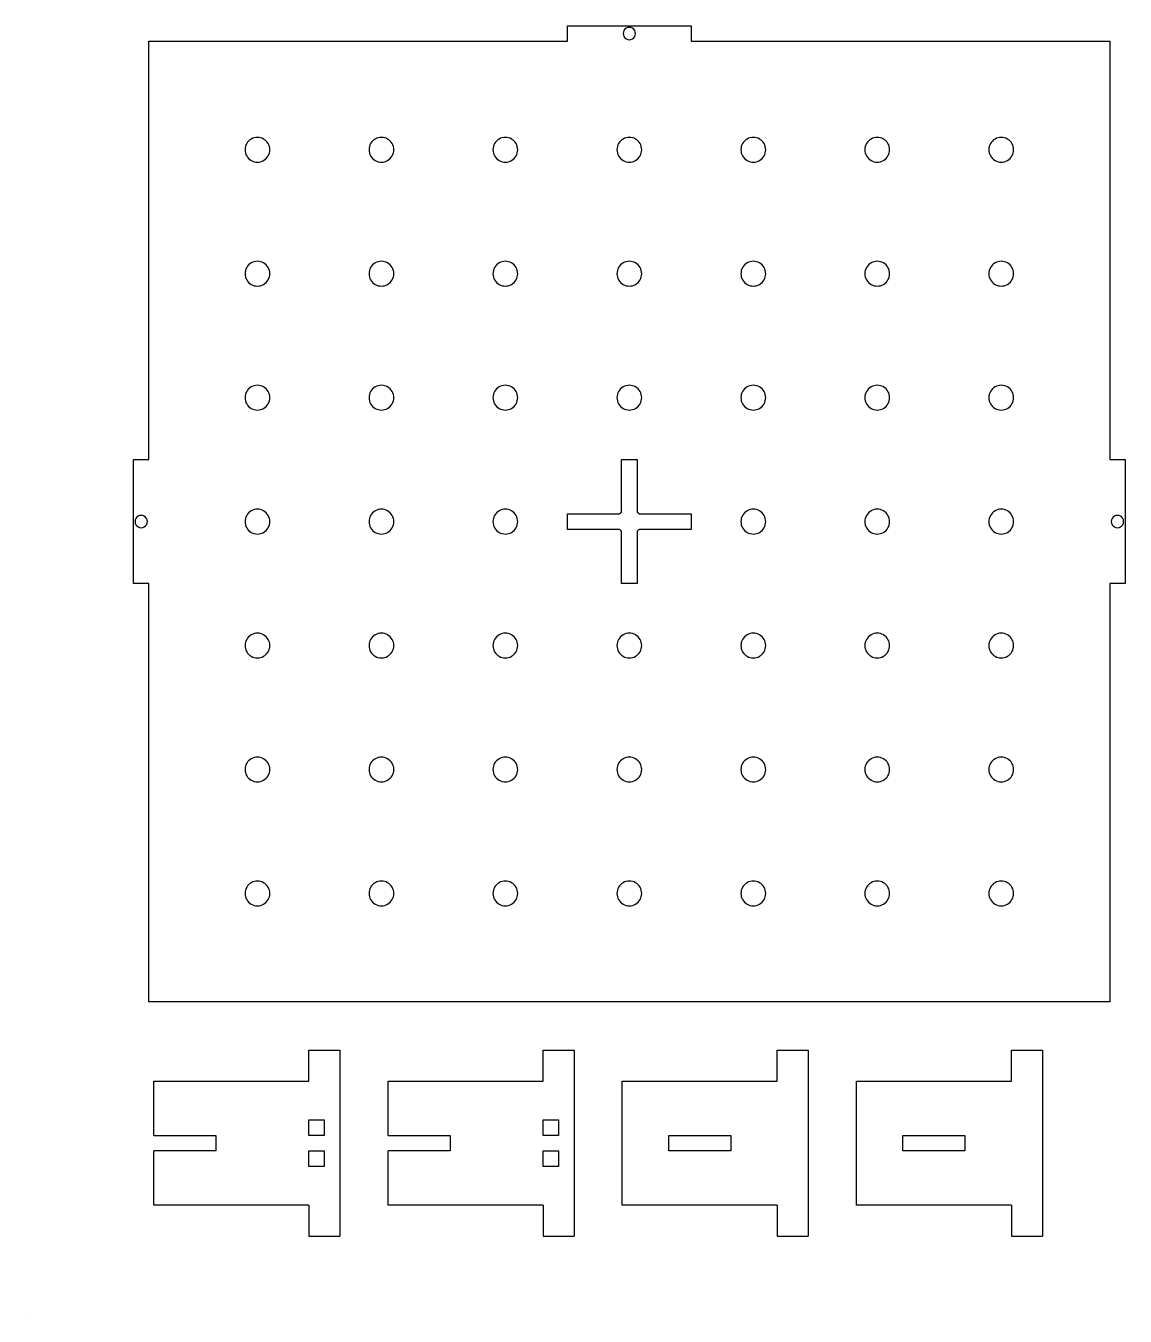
# Model space of a CAD drawing. Extents: x 0 to 168, y 0 to 125.
# Drawn here: x 0 to 59.1, y 0 to 69.4 of the extents above; entities that cross this region are included whole.
import ezdxf

# ---------------------------------------------------------------- set-up
doc = ezdxf.new("R2010")
doc.units = 0
doc.layers.add('Calque_1', color=7, linetype='CONTINUOUS')

msp = doc.modelspace()

# ---------------------------------------------------------------- linework, layer by layer
at = {"layer": 'Calque_1', "color": 7}
for p, q in [((29.123024, 69.403288), (35.789689, 69.403288)), ((29.123024, 68.569957), (29.123024, 69.403288)), ((35.789689, 69.403288), (35.789689, 68.569957)), ((32.789689, 68.986624), (32.789689, 68.986624)), ((6.623024, 68.569957), (29.123024, 68.569957)), ((6.623024, 46.069957), (6.623024, 68.569957)), ((35.789689, 68.569957), (58.289689, 68.569957)), ((58.289689, 68.569957), (58.289689, 46.069957)), ((13.123022, 62.736624), (13.123022, 62.736624)), ((19.789689, 62.736624), (19.789689, 62.736624)), ((26.456357, 62.736624), (26.456357, 62.736624)), ((33.123022, 62.736624), (33.123022, 62.736624)), ((39.789689, 62.736624), (39.789689, 62.736624)), ((46.456356, 62.736624), (46.456356, 62.736624)), ((53.123024, 62.736624), (53.123024, 62.736624)), ((13.123022, 56.069956), (13.123022, 56.069956)), ((19.789689, 56.069956), (19.789689, 56.069956)), ((26.456357, 56.069956), (26.456357, 56.069956)), ((33.123022, 56.069956), (33.123022, 56.069956)), ((39.789689, 56.069956), (39.789689, 56.069956)), ((46.456356, 56.069956), (46.456356, 56.069956)), ((53.123024, 56.069956), (53.123024, 56.069956)), ((13.123022, 49.403289), (13.123022, 49.403289)), ((19.789689, 49.403289), (19.789689, 49.403289)), ((26.456357, 49.403289), (26.456357, 49.403289)), ((33.123022, 49.403289), (33.123022, 49.403289)), ((39.789689, 49.403289), (39.789689, 49.403289)), ((46.456356, 49.403289), (46.456356, 49.403289)), ((53.123024, 49.403289), (53.123024, 49.403289)), ((5.789689, 39.403289), (5.789689, 46.069957)), ((5.789689, 46.069957), (6.623024, 46.069957)), ((32.039689, 43.257039), (32.039689, 46.069957)), ((32.039689, 46.069957), (32.873023, 46.069957)), ((32.873023, 46.069957), (32.873023, 43.257039)), ((58.289689, 46.069957), (59.123023, 46.069957)), ((59.123023, 46.069957), (59.123023, 39.403289)), ((29.123024, 42.319957), (29.123024, 43.153289)), ((29.123024, 43.153289), (31.935938, 43.153289)), ((32.976771, 43.153289), (35.789689, 43.153289)), ((35.789689, 43.153289), (35.789689, 42.319957)), ((6.539689, 42.736621), (6.539689, 42.736621)), ((13.123022, 42.736621), (13.123022, 42.736621)), ((19.789689, 42.736621), (19.789689, 42.736621)), ((26.456357, 42.736621), (26.456357, 42.736621)), ((39.789689, 42.736621), (39.789689, 42.736621)), ((46.456356, 42.736621), (46.456356, 42.736621)), ((53.123024, 42.736621), (53.123024, 42.736621)), ((59.039689, 42.736621), (59.039689, 42.736621)), ((31.935938, 42.319957), (29.123024, 42.319957)), ((32.039689, 39.403289), (32.039689, 42.216206)), ((32.873023, 42.216206), (32.873023, 39.403289)), ((35.789689, 42.319957), (32.976771, 42.319957)), ((6.623024, 39.403289), (5.789689, 39.403289)), ((6.623024, 16.903289), (6.623024, 39.403289)), ((32.873023, 39.403289), (32.039689, 39.403289)), ((58.289689, 39.403289), (58.289689, 16.903289)), ((59.123023, 39.403289), (58.289689, 39.403289)), ((13.123022, 36.069957), (13.123022, 36.069957)), ((19.789689, 36.069957), (19.789689, 36.069957)), ((26.456357, 36.069957), (26.456357, 36.069957)), ((33.123022, 36.069957), (33.123022, 36.069957)), ((39.789689, 36.069957), (39.789689, 36.069957)), ((46.456356, 36.069957), (46.456356, 36.069957)), ((53.123024, 36.069957), (53.123024, 36.069957)), ((13.123022, 29.403289), (13.123022, 29.403289)), ((19.789689, 29.403289), (19.789689, 29.403289)), ((26.456357, 29.403289), (26.456357, 29.403289)), ((33.123022, 29.403289), (33.123022, 29.403289)), ((39.789689, 29.403289), (39.789689, 29.403289)), ((46.456356, 29.403289), (46.456356, 29.403289)), ((53.123024, 29.403289), (53.123024, 29.403289)), ((13.123022, 22.736622), (13.123022, 22.736622)), ((19.789689, 22.736622), (19.789689, 22.736622)), ((26.456357, 22.736622), (26.456357, 22.736622)), ((33.123022, 22.736622), (33.123022, 22.736622)), ((39.789689, 22.736622), (39.789689, 22.736622)), ((46.456356, 22.736622), (46.456356, 22.736622)), ((53.123024, 22.736622), (53.123024, 22.736622)), ((58.289689, 16.903289), (6.623024, 16.903289)), ((15.219455, 12.635858), (15.219455, 14.302524)), ((15.219455, 14.302524), (16.886122, 14.302524)), ((16.886122, 14.302524), (16.886122, 4.302524)), ((27.814184, 12.635858), (27.814184, 14.302524)), ((27.814184, 14.302524), (29.480851, 14.302524)), ((29.480851, 14.302524), (29.480851, 4.302524)), ((40.408913, 12.635858), (40.408913, 14.302524)), ((40.408913, 14.302524), (42.075579, 14.302524)), ((42.075579, 14.302524), (42.075579, 4.302524)), ((53.003644, 12.635858), (53.003644, 14.302524)), ((53.003644, 14.302524), (54.67031, 14.302524)), ((54.67031, 14.302524), (54.67031, 4.302524)), ((6.886122, 12.635858), (15.219455, 12.635858)), ((6.886122, 9.719192), (6.886122, 12.635858)), ((19.480851, 12.635858), (27.814184, 12.635858)), ((19.480851, 9.719192), (19.480851, 12.635858)), ((32.075579, 5.96919), (32.075579, 12.635858)), ((32.075579, 12.635858), (40.408913, 12.635858)), ((44.67031, 5.96919), (44.67031, 12.635858)), ((44.67031, 12.635858), (53.003644, 12.635858)), ((15.219455, 10.552524), (16.052788, 10.552524)), ((15.219455, 9.719192), (15.219455, 10.552524)), ((16.052788, 10.552524), (16.052788, 9.719192)), ((27.814184, 10.552524), (28.647517, 10.552524)), ((27.814184, 9.719192), (27.814184, 10.552524)), ((28.647517, 10.552524), (28.647517, 9.719192)), ((6.886122, 9.719192), (10.219455, 9.719192)), ((10.219455, 9.719192), (10.219455, 8.885858)), ((16.052788, 9.719192), (15.219455, 9.719192)), ((19.480851, 9.719192), (22.814184, 9.719192)), ((22.814184, 9.719192), (22.814184, 8.885858)), ((28.647517, 9.719192), (27.814184, 9.719192)), ((34.57558, 8.885855), (34.57558, 9.71919)), ((34.57558, 9.71919), (37.908915, 9.71919)), ((37.908915, 9.71919), (37.908915, 8.885855)), ((47.170311, 8.885855), (47.170311, 9.71919)), ((47.170311, 9.71919), (50.503646, 9.71919)), ((50.503646, 9.71919), (50.503646, 8.885855)), ((6.886122, 5.96919), (6.886122, 8.885858)), ((10.219455, 8.885858), (6.886122, 8.885858)), ((15.219455, 8.052524), (15.219455, 8.885858)), ((15.219455, 8.885858), (16.052788, 8.885858)), ((16.052788, 8.885858), (16.052788, 8.052524)), ((19.480851, 5.96919), (19.480851, 8.885858)), ((22.814184, 8.885858), (19.480851, 8.885858)), ((27.814184, 8.052524), (27.814184, 8.885858)), ((27.814184, 8.885858), (28.647517, 8.885858)), ((28.647517, 8.885858), (28.647517, 8.052524)), ((37.908915, 8.885855), (34.57558, 8.885855)), ((50.503646, 8.885855), (47.170311, 8.885855)), ((16.052788, 8.052524), (15.219455, 8.052524)), ((28.647517, 8.052524), (27.814184, 8.052524)), ((15.219455, 5.96919), (6.886122, 5.96919)), ((15.219455, 5.96919), (15.219455, 4.302524)), ((27.814184, 5.96919), (19.480851, 5.96919)), ((27.814184, 5.96919), (27.814184, 4.302524)), ((40.408913, 5.96919), (32.075579, 5.96919)), ((40.408913, 5.96919), (40.408913, 4.302524)), ((53.003644, 5.96919), (44.67031, 5.96919)), ((53.003644, 5.96919), (53.003644, 4.302524)), ((15.219455, 4.302524), (16.886122, 4.302524)), ((27.814184, 4.302524), (29.480851, 4.302524)), ((40.408913, 4.302524), (42.075579, 4.302524)), ((53.003644, 4.302524), (54.67031, 4.302524)), ((0, 0), (0, 0)), ((0, 0), (0, 0)), ((0, 0), (0, 0)), ((0, 0), (0, 0)), ((0, 0), (0, 0)), ((0, 0), (0, 0)), ((0, 0), (0, 0)), ((0, 0), (0, 0)), ((0, 0), (0, 0)), ((0, 0), (0, 0)), ((0, 0), (0, 0)), ((0, 0), (0, 0)), ((0, 0), (0, 0)), ((0, 0), (0, 0)), ((0, 0), (0, 0)), ((0, 0), (0, 0)), ((0, 0), (0, 0)), ((0, 0), (0, 0)), ((0, 0), (0, 0)), ((0, 0), (0, 0)), ((0, 0), (0, 0)), ((0, 0), (0, 0)), ((0, 0), (0, 0)), ((0, 0), (0, 0)), ((0, 0), (0, 0)), ((0, 0), (0, 0)), ((0, 0), (0, 0)), ((0, 0), (0, 0)), ((0, 0), (0, 0)), ((0, 0), (0, 0)), ((0, 0), (0, 0)), ((0, 0), (0, 0)), ((0, 0), (0, 0)), ((0, 0), (0, 0)), ((0, 0), (0, 0)), ((0, 0), (0, 0)), ((0, 0), (0, 0)), ((0, 0), (0, 0)), ((0, 0), (0, 0)), ((0, 0), (0, 0)), ((0, 0), (0, 0)), ((0, 0), (0, 0)), ((0, 0), (0, 0)), ((0, 0), (0, 0)), ((0, 0), (0, 0)), ((0, 0), (0, 0)), ((0, 0), (0, 0)), ((0, 0), (0, 0)), ((0, 0), (0, 0)), ((0, 0), (0, 0)), ((0, 0), (0, 0)), ((0, 0), (0, 0)), ((0, 0), (0, 0)), ((0, 0), (0, 0)), ((0, 0), (0, 0)), ((0, 0), (0, 0)), ((0, 0), (0, 0)), ((0, 0), (0, 0)), ((0, 0), (0, 0)), ((0, 0), (0, 0)), ((0, 0), (0, 0)), ((0, 0), (0, 0)), ((0, 0), (0, 0)), ((0, 0), (0, 0)), ((0, 0), (0, 0)), ((0, 0), (0, 0)), ((0, 0), (0, 0)), ((0, 0), (0, 0)), ((0, 0), (0, 0)), ((0, 0), (0, 0)), ((0, 0), (0, 0)), ((0, 0), (0, 0)), ((0, 0), (0, 0)), ((0, 0), (0, 0)), ((0, 0), (0, 0)), ((0, 0), (0, 0)), ((0, 0), (0, 0)), ((0, 0), (0, 0)), ((0, 0), (0, 0)), ((0, 0), (0, 0)), ((0, 0), (0, 0)), ((0, 0), (0, 0)), ((0, 0), (0, 0)), ((0, 0), (0, 0)), ((0, 0), (0, 0)), ((0, 0), (0, 0)), ((0, 0), (0, 0)), ((0, 0), (0, 0)), ((0, 0), (0, 0)), ((0, 0), (0, 0)), ((0, 0), (0, 0)), ((0, 0), (0, 0)), ((0, 0), (0, 0)), ((0, 0), (0, 0)), ((0, 0), (0, 0)), ((0, 0), (0, 0)), ((0, 0), (0, 0)), ((0, 0), (0, 0)), ((0, 0), (0, 0)), ((0, 0), (0, 0)), ((0, 0), (0, 0)), ((0, 0), (0, 0)), ((0, 0), (0, 0)), ((0, 0), (0, 0)), ((0, 0), (0, 0)), ((0, 0), (0, 0)), ((0, 0), (0, 0)), ((0, 0), (0, 0)), ((0, 0), (0, 0)), ((0, 0), (0, 0)), ((0, 0), (0, 0)), ((0, 0), (0, 0)), ((0, 0), (0, 0)), ((0, 0), (0, 0)), ((0, 0), (0, 0)), ((0, 0), (0, 0)), ((0, 0), (0, 0)), ((0, 0), (0, 0)), ((0, 0), (0, 0)), ((0, 0), (0, 0)), ((0, 0), (0, 0)), ((0, 0), (0, 0)), ((0, 0), (0, 0)), ((0, 0), (0, 0)), ((0, 0), (0, 0)), ((0, 0), (0, 0)), ((0, 0), (0, 0)), ((0, 0), (0, 0)), ((0, 0), (0, 0)), ((0, 0), (0, 0)), ((0, 0), (0, 0)), ((0, 0), (0, 0)), ((0, 0), (0, 0)), ((0, 0), (0, 0)), ((0, 0), (0, 0)), ((0, 0), (0, 0)), ((0, 0), (0, 0)), ((0, 0), (0, 0)), ((0, 0), (0, 0)), ((0, 0), (0, 0)), ((0, 0), (0, 0)), ((0, 0), (0, 0)), ((0, 0), (0, 0)), ((0, 0), (0, 0)), ((0, 0), (0, 0)), ((0, 0), (0, 0)), ((0, 0), (0, 0)), ((0, 0), (0, 0)), ((0, 0), (0, 0)), ((0, 0), (0, 0)), ((0, 0), (0, 0)), ((0, 0), (0, 0)), ((0, 0), (0, 0)), ((0, 0), (0, 0)), ((0, 0), (0, 0)), ((0, 0), (0, 0)), ((0, 0), (0, 0)), ((0, 0), (0, 0)), ((0, 0), (0, 0)), ((0, 0), (0, 0)), ((0, 0), (0, 0)), ((0, 0), (0, 0)), ((0, 0), (0, 0)), ((0, 0), (0, 0)), ((0, 0), (0, 0)), ((0, 0), (0, 0)), ((0, 0), (0, 0)), ((0, 0), (0, 0)), ((0, 0), (0, 0)), ((0, 0), (0, 0)), ((0, 0), (0, 0)), ((0, 0), (0, 0)), ((0, 0), (0, 0)), ((0, 0), (0, 0)), ((0, 0), (0, 0)), ((0, 0), (0, 0)), ((0, 0), (0, 0)), ((0, 0), (0, 0)), ((0, 0), (0, 0)), ((0, 0), (0, 0)), ((0, 0), (0, 0)), ((0, 0), (0, 0)), ((0, 0), (0, 0)), ((0, 0), (0, 0)), ((0, 0), (0, 0)), ((0, 0), (0, 0)), ((0, 0), (0, 0)), ((0, 0), (0, 0)), ((0, 0), (0, 0)), ((0, 0), (0, 0)), ((0, 0), (0, 0)), ((0, 0), (0, 0)), ((0, 0), (0, 0)), ((0, 0), (0, 0)), ((0, 0), (0, 0)), ((0, 0), (0, 0)), ((0, 0), (0, 0)), ((0, 0), (0, 0)), ((0, 0), (0, 0)), ((0, 0), (0, 0)), ((0, 0), (0, 0)), ((0, 0), (0, 0)), ((0, 0), (0, 0)), ((0, 0), (0, 0)), ((0, 0), (0, 0)), ((0, 0), (0, 0)), ((0, 0), (0, 0)), ((0, 0), (0, 0)), ((0, 0), (0, 0)), ((0, 0), (0, 0)), ((0, 0), (0, 0)), ((0, 0), (0, 0)), ((0, 0), (0, 0)), ((0, 0), (0, 0)), ((0, 0), (0, 0)), ((0, 0), (0, 0)), ((0, 0), (0, 0)), ((0, 0), (0, 0)), ((0, 0), (0, 0)), ((0, 0), (0, 0)), ((0, 0), (0, 0)), ((0, 0), (0, 0)), ((0, 0), (0, 0)), ((0, 0), (0, 0)), ((0, 0), (0, 0)), ((0, 0), (0, 0)), ((0, 0), (0, 0)), ((0, 0), (0, 0)), ((0, 0), (0, 0)), ((0, 0), (0, 0)), ((0, 0), (0, 0)), ((0, 0), (0, 0)), ((0, 0), (0, 0)), ((0, 0), (0, 0)), ((0, 0), (0, 0)), ((0, 0), (0, 0)), ((0, 0), (0, 0)), ((0, 0), (0, 0)), ((0, 0), (0, 0)), ((0, 0), (0, 0)), ((0, 0), (0, 0)), ((0, 0), (0, 0)), ((0, 0), (0, 0)), ((0, 0), (0, 0)), ((0, 0), (0, 0)), ((0, 0), (0, 0)), ((0, 0), (0, 0)), ((0, 0), (0, 0)), ((0, 0), (0, 0)), ((0, 0), (0, 0)), ((0, 0), (0, 0)), ((0, 0), (0, 0)), ((0, 0), (0, 0)), ((0, 0), (0, 0)), ((0, 0), (0, 0)), ((0, 0), (0, 0)), ((0, 0), (0, 0)), ((0, 0), (0, 0)), ((0, 0), (0, 0)), ((0, 0), (0, 0)), ((0, 0), (0, 0)), ((0, 0), (0, 0)), ((0, 0), (0, 0)), ((0, 0), (0, 0)), ((0, 0), (0, 0)), ((0, 0), (0, 0)), ((0, 0), (0, 0)), ((0, 0), (0, 0)), ((0, 0), (0, 0)), ((0, 0), (0, 0)), ((0, 0), (0, 0)), ((0, 0), (0, 0)), ((0, 0), (0, 0)), ((0, 0), (0, 0)), ((0, 0), (0, 0)), ((0, 0), (0, 0)), ((0, 0), (0, 0)), ((0, 0), (0, 0)), ((0, 0), (0, 0)), ((0, 0), (0, 0)), ((0, 0), (0, 0)), ((0, 0), (0, 0)), ((0, 0), (0, 0)), ((0, 0), (0, 0)), ((0, 0), (0, 0)), ((0, 0), (0, 0)), ((0, 0), (0, 0)), ((0, 0), (0, 0)), ((0, 0), (0, 0)), ((0, 0), (0, 0)), ((0, 0), (0, 0)), ((0, 0), (0, 0)), ((0, 0), (0, 0)), ((0, 0), (0, 0)), ((0, 0), (0, 0)), ((0, 0), (0, 0)), ((0, 0), (0, 0)), ((0, 0), (0, 0)), ((0, 0), (0, 0)), ((0, 0), (0, 0)), ((0, 0), (0, 0)), ((0, 0), (0, 0)), ((0, 0), (0, 0)), ((0, 0), (0, 0)), ((0, 0), (0, 0)), ((0, 0), (0, 0)), ((0, 0), (0, 0)), ((0, 0), (0, 0)), ((0, 0), (0, 0)), ((0, 0), (0, 0)), ((0, 0), (0, 0)), ((0, 0), (0, 0)), ((0, 0), (0, 0)), ((0, 0), (0, 0)), ((0, 0), (0, 0)), ((0, 0), (0, 0)), ((0, 0), (0, 0)), ((0, 0), (0, 0)), ((0, 0), (0, 0)), ((0, 0), (0, 0)), ((0, 0), (0, 0))]:
    msp.add_line(p, q, dxfattribs=at)
for points in [[(32.289492, 69.275871), (32.186257, 69.216174), (32.122778, 69.105876), (32.123024, 68.986624)], [(32.123024, 68.986624), (32.122778, 68.867372), (32.186257, 68.757074), (32.289492, 68.697377)], [(32.623221, 69.275871), (32.519987, 69.335567), (32.392726, 69.335567), (32.289492, 69.275871)], [(32.789689, 68.986624), (32.789934, 69.105876), (32.726455, 69.216174), (32.623221, 69.275871)], [(32.623221, 68.697377), (32.726455, 68.757074), (32.789934, 68.867372), (32.789689, 68.986624)], [(32.289492, 68.697377), (32.392726, 68.637681), (32.519987, 68.637681), (32.623221, 68.697377)], [(12.123022, 63.313974), (11.916754, 63.194886), (11.789689, 62.974801), (11.789689, 62.736624)], [(12.789689, 63.313974), (12.583421, 63.433063), (12.329289, 63.433063), (12.123022, 63.313974)], [(13.123022, 62.736624), (13.123022, 62.974801), (12.995956, 63.194886), (12.789689, 63.313974)], [(18.789689, 63.313974), (18.583422, 63.194886), (18.456356, 62.974801), (18.456356, 62.736624)], [(19.456356, 63.313974), (19.250089, 63.433063), (18.995957, 63.433063), (18.789689, 63.313974)], [(19.789689, 62.736624), (19.78969, 62.974801), (19.662624, 63.194886), (19.456356, 63.313974)], [(25.456357, 63.313974), (25.250089, 63.194886), (25.123023, 62.974801), (25.123023, 62.736624)], [(26.123024, 63.313974), (25.916756, 63.433063), (25.662624, 63.433063), (25.456357, 63.313974)], [(26.456357, 62.736624), (26.456357, 62.974801), (26.329291, 63.194886), (26.123024, 63.313974)], [(32.123021, 63.313974), (31.916754, 63.194886), (31.789688, 62.974801), (31.789688, 62.736624)], [(32.789688, 63.313974), (32.583421, 63.433063), (32.329289, 63.433063), (32.123021, 63.313974)], [(33.123022, 62.736624), (33.123022, 62.974801), (32.995956, 63.194886), (32.789688, 63.313974)], [(38.789689, 63.313974), (38.583421, 63.194886), (38.456356, 62.974801), (38.456356, 62.736624)], [(39.456356, 63.313974), (39.250088, 63.433063), (38.995956, 63.433063), (38.789689, 63.313974)], [(39.789689, 62.736624), (39.789689, 62.974801), (39.662623, 63.194886), (39.456356, 63.313974)], [(45.456356, 63.313974), (45.250089, 63.194886), (45.123023, 62.974801), (45.123023, 62.736624)], [(46.123023, 63.313974), (45.916756, 63.433063), (45.662624, 63.433063), (45.456356, 63.313974)], [(46.456356, 62.736624), (46.456356, 62.974801), (46.329291, 63.194886), (46.123023, 63.313974)], [(52.123024, 63.313974), (51.916756, 63.194886), (51.78969, 62.974801), (51.78969, 62.736624)], [(52.789691, 63.313974), (52.583423, 63.433063), (52.329291, 63.433063), (52.123024, 63.313974)], [(53.123024, 62.736624), (53.123024, 62.974801), (52.995958, 63.194886), (52.789691, 63.313974)], [(11.789689, 62.736624), (11.789689, 62.498447), (11.916754, 62.278362), (12.123022, 62.159273)], [(12.789689, 62.159273), (12.995956, 62.278362), (13.123022, 62.498447), (13.123022, 62.736624)], [(18.456356, 62.736624), (18.456356, 62.498447), (18.583422, 62.278362), (18.789689, 62.159273)], [(19.456356, 62.159273), (19.662624, 62.278362), (19.78969, 62.498447), (19.789689, 62.736624)], [(25.123023, 62.736624), (25.123023, 62.498447), (25.250089, 62.278362), (25.456357, 62.159273)], [(26.123024, 62.159273), (26.329291, 62.278362), (26.456357, 62.498447), (26.456357, 62.736624)], [(31.789688, 62.736624), (31.789688, 62.498447), (31.916754, 62.278362), (32.123021, 62.159273)], [(32.789688, 62.159273), (32.995956, 62.278362), (33.123022, 62.498447), (33.123022, 62.736624)], [(38.456356, 62.736624), (38.456356, 62.498447), (38.583421, 62.278362), (38.789689, 62.159273)], [(39.456356, 62.159273), (39.662623, 62.278362), (39.789689, 62.498447), (39.789689, 62.736624)], [(45.123023, 62.736624), (45.123023, 62.498447), (45.250089, 62.278362), (45.456356, 62.159273)], [(46.123023, 62.159273), (46.329291, 62.278362), (46.456356, 62.498447), (46.456356, 62.736624)], [(51.78969, 62.736624), (51.78969, 62.498447), (51.916756, 62.278362), (52.123024, 62.159273)], [(52.789691, 62.159273), (52.995958, 62.278362), (53.123024, 62.498447), (53.123024, 62.736624)], [(12.123022, 62.159273), (12.329289, 62.040185), (12.583421, 62.040185), (12.789689, 62.159273)], [(18.789689, 62.159273), (18.995957, 62.040185), (19.250089, 62.040185), (19.456356, 62.159273)], [(25.456357, 62.159273), (25.662624, 62.040185), (25.916756, 62.040185), (26.123024, 62.159273)], [(32.123021, 62.159273), (32.329289, 62.040185), (32.583421, 62.040185), (32.789688, 62.159273)], [(38.789689, 62.159273), (38.995956, 62.040185), (39.250088, 62.040185), (39.456356, 62.159273)], [(45.456356, 62.159273), (45.662624, 62.040185), (45.916756, 62.040185), (46.123023, 62.159273)], [(52.123024, 62.159273), (52.329291, 62.040185), (52.583423, 62.040185), (52.789691, 62.159273)], [(12.123022, 56.647307), (11.916754, 56.528218), (11.789689, 56.308133), (11.789689, 56.069956)], [(12.789689, 56.647307), (12.583421, 56.766395), (12.329289, 56.766395), (12.123022, 56.647307)], [(13.123022, 56.069956), (13.123022, 56.308133), (12.995956, 56.528218), (12.789689, 56.647307)], [(18.789689, 56.647307), (18.583422, 56.528218), (18.456356, 56.308133), (18.456356, 56.069956)], [(19.456356, 56.647307), (19.250089, 56.766395), (18.995957, 56.766395), (18.789689, 56.647307)], [(19.789689, 56.069956), (19.78969, 56.308133), (19.662624, 56.528218), (19.456356, 56.647307)], [(25.456357, 56.647307), (25.250089, 56.528218), (25.123023, 56.308133), (25.123023, 56.069956)], [(26.123024, 56.647307), (25.916756, 56.766395), (25.662624, 56.766395), (25.456357, 56.647307)], [(26.456357, 56.069956), (26.456357, 56.308133), (26.329291, 56.528218), (26.123024, 56.647307)], [(32.123021, 56.647307), (31.916754, 56.528218), (31.789688, 56.308133), (31.789688, 56.069956)], [(32.789688, 56.647307), (32.583421, 56.766395), (32.329289, 56.766395), (32.123021, 56.647307)], [(33.123022, 56.069956), (33.123022, 56.308133), (32.995956, 56.528218), (32.789688, 56.647307)], [(38.789689, 56.647307), (38.583421, 56.528218), (38.456356, 56.308133), (38.456356, 56.069956)], [(39.456356, 56.647307), (39.250088, 56.766395), (38.995956, 56.766395), (38.789689, 56.647307)], [(39.789689, 56.069956), (39.789689, 56.308133), (39.662623, 56.528218), (39.456356, 56.647307)], [(45.456356, 56.647307), (45.250089, 56.528218), (45.123023, 56.308133), (45.123023, 56.069956)], [(46.123023, 56.647307), (45.916756, 56.766395), (45.662624, 56.766395), (45.456356, 56.647307)], [(46.456356, 56.069956), (46.456356, 56.308133), (46.329291, 56.528218), (46.123023, 56.647307)], [(52.123024, 56.647307), (51.916756, 56.528218), (51.78969, 56.308133), (51.78969, 56.069956)], [(52.789691, 56.647307), (52.583423, 56.766395), (52.329291, 56.766395), (52.123024, 56.647307)], [(53.123024, 56.069956), (53.123024, 56.308133), (52.995958, 56.528218), (52.789691, 56.647307)], [(11.789689, 56.069956), (11.789689, 55.831779), (11.916754, 55.611694), (12.123022, 55.492606)], [(12.789689, 55.492606), (12.995956, 55.611694), (13.123022, 55.831779), (13.123022, 56.069956)], [(18.456356, 56.069956), (18.456356, 55.831779), (18.583422, 55.611694), (18.789689, 55.492606)], [(19.456356, 55.492606), (19.662624, 55.611694), (19.78969, 55.831779), (19.789689, 56.069956)], [(25.123023, 56.069956), (25.123023, 55.831779), (25.250089, 55.611694), (25.456357, 55.492606)], [(26.123024, 55.492606), (26.329291, 55.611694), (26.456357, 55.831779), (26.456357, 56.069956)], [(31.789688, 56.069956), (31.789688, 55.831779), (31.916754, 55.611695), (32.123021, 55.492606)], [(32.789688, 55.492606), (32.995956, 55.611695), (33.123022, 55.831779), (33.123022, 56.069956)], [(38.456356, 56.069956), (38.456356, 55.831779), (38.583421, 55.611695), (38.789689, 55.492606)], [(39.456356, 55.492606), (39.662623, 55.611695), (39.789689, 55.831779), (39.789689, 56.069956)], [(45.123023, 56.069956), (45.123023, 55.831779), (45.250089, 55.611694), (45.456356, 55.492606)], [(46.123023, 55.492606), (46.329291, 55.611694), (46.456356, 55.831779), (46.456356, 56.069956)], [(51.78969, 56.069956), (51.78969, 55.831779), (51.916756, 55.611694), (52.123024, 55.492606)], [(52.789691, 55.492606), (52.995958, 55.611694), (53.123024, 55.831779), (53.123024, 56.069956)], [(12.123022, 55.492606), (12.329289, 55.373517), (12.583421, 55.373517), (12.789689, 55.492606)], [(18.789689, 55.492606), (18.995957, 55.373517), (19.250089, 55.373517), (19.456356, 55.492606)], [(25.456357, 55.492606), (25.662624, 55.373517), (25.916756, 55.373517), (26.123024, 55.492606)], [(32.123021, 55.492606), (32.329289, 55.373517), (32.583421, 55.373517), (32.789688, 55.492606)], [(38.789689, 55.492606), (38.995956, 55.373517), (39.250088, 55.373517), (39.456356, 55.492606)], [(45.456356, 55.492606), (45.662624, 55.373517), (45.916756, 55.373517), (46.123023, 55.492606)], [(52.123024, 55.492606), (52.329291, 55.373517), (52.583423, 55.373517), (52.789691, 55.492606)], [(12.123022, 49.980639), (11.916754, 49.861551), (11.789689, 49.641466), (11.789689, 49.403289)], [(12.789689, 49.980639), (12.583421, 50.099728), (12.329289, 50.099728), (12.123022, 49.980639)], [(13.123022, 49.403289), (13.123022, 49.641466), (12.995956, 49.861551), (12.789689, 49.980639)], [(18.789689, 49.980639), (18.583422, 49.861551), (18.456356, 49.641466), (18.456356, 49.403289)], [(19.456356, 49.980639), (19.250089, 50.099728), (18.995957, 50.099728), (18.789689, 49.980639)], [(19.789689, 49.403289), (19.78969, 49.641466), (19.662624, 49.861551), (19.456356, 49.980639)], [(25.456357, 49.980639), (25.250089, 49.861551), (25.123023, 49.641466), (25.123023, 49.403289)], [(26.123024, 49.980639), (25.916756, 50.099728), (25.662624, 50.099728), (25.456357, 49.980639)], [(26.456357, 49.403289), (26.456357, 49.641466), (26.329291, 49.861551), (26.123024, 49.980639)], [(32.123021, 49.980639), (31.916754, 49.861551), (31.789688, 49.641466), (31.789688, 49.403289)], [(32.789688, 49.980639), (32.583421, 50.099728), (32.329289, 50.099728), (32.123021, 49.980639)], [(33.123022, 49.403289), (33.123022, 49.641466), (32.995956, 49.861551), (32.789688, 49.980639)], [(38.789689, 49.980639), (38.583421, 49.861551), (38.456356, 49.641466), (38.456356, 49.403289)], [(39.456356, 49.980639), (39.250088, 50.099728), (38.995956, 50.099728), (38.789689, 49.980639)], [(39.789689, 49.403289), (39.789689, 49.641466), (39.662623, 49.861551), (39.456356, 49.980639)], [(45.456356, 49.980639), (45.250089, 49.861551), (45.123023, 49.641466), (45.123023, 49.403289)], [(46.123023, 49.980639), (45.916756, 50.099728), (45.662624, 50.099728), (45.456356, 49.980639)], [(46.456356, 49.403289), (46.456356, 49.641466), (46.329291, 49.861551), (46.123023, 49.980639)], [(52.123024, 49.980639), (51.916756, 49.861551), (51.78969, 49.641466), (51.78969, 49.403289)], [(52.789691, 49.980639), (52.583423, 50.099728), (52.329291, 50.099728), (52.123024, 49.980639)], [(53.123024, 49.403289), (53.123024, 49.641466), (52.995958, 49.861551), (52.789691, 49.980639)], [(11.789689, 49.403289), (11.789689, 49.165112), (11.916754, 48.945027), (12.123022, 48.825938)], [(12.789689, 48.825938), (12.995956, 48.945027), (13.123022, 49.165112), (13.123022, 49.403289)], [(18.456356, 49.403289), (18.456356, 49.165112), (18.583422, 48.945027), (18.789689, 48.825938)], [(19.456356, 48.825938), (19.662624, 48.945027), (19.78969, 49.165112), (19.789689, 49.403289)], [(25.123023, 49.403289), (25.123023, 49.165112), (25.250089, 48.945027), (25.456357, 48.825938)], [(26.123024, 48.825938), (26.329291, 48.945027), (26.456357, 49.165112), (26.456357, 49.403289)], [(31.789688, 49.403289), (31.789688, 49.165112), (31.916754, 48.945027), (32.123021, 48.825939)], [(32.789688, 48.825939), (32.995956, 48.945027), (33.123022, 49.165112), (33.123022, 49.403289)], [(38.456356, 49.403289), (38.456356, 49.165112), (38.583421, 48.945027), (38.789689, 48.825939)], [(39.456356, 48.825939), (39.662623, 48.945027), (39.789689, 49.165112), (39.789689, 49.403289)], [(45.123023, 49.403289), (45.123023, 49.165112), (45.250089, 48.945027), (45.456356, 48.825938)], [(46.123023, 48.825938), (46.329291, 48.945027), (46.456356, 49.165112), (46.456356, 49.403289)], [(51.78969, 49.403289), (51.78969, 49.165112), (51.916756, 48.945027), (52.123024, 48.825938)], [(52.789691, 48.825938), (52.995958, 48.945027), (53.123024, 49.165112), (53.123024, 49.403289)], [(12.123022, 48.825938), (12.329289, 48.70685), (12.583421, 48.70685), (12.789689, 48.825938)], [(18.789689, 48.825938), (18.995957, 48.70685), (19.250089, 48.70685), (19.456356, 48.825938)], [(25.456357, 48.825938), (25.662624, 48.70685), (25.916756, 48.70685), (26.123024, 48.825938)], [(32.123021, 48.825939), (32.329289, 48.70685), (32.583421, 48.70685), (32.789688, 48.825939)], [(38.789689, 48.825939), (38.995956, 48.70685), (39.250088, 48.70685), (39.456356, 48.825939)], [(45.456356, 48.825938), (45.662624, 48.70685), (45.916756, 48.70685), (46.123023, 48.825938)], [(52.123024, 48.825938), (52.329291, 48.70685), (52.583423, 48.70685), (52.789691, 48.825938)], [(6.373221, 43.025868), (6.269987, 43.085565), (6.142726, 43.085565), (6.039492, 43.025868)], [(12.123022, 43.313972), (11.916754, 43.194883), (11.789689, 42.974799), (11.789689, 42.736621)], [(12.789689, 43.313972), (12.583421, 43.43306), (12.329289, 43.43306), (12.123022, 43.313972)], [(13.123022, 42.736621), (13.123022, 42.974799), (12.995956, 43.194883), (12.789689, 43.313972)], [(18.789689, 43.313972), (18.583422, 43.194883), (18.456356, 42.974799), (18.456356, 42.736621)], [(19.456356, 43.313972), (19.250089, 43.43306), (18.995957, 43.43306), (18.789689, 43.313972)], [(19.789689, 42.736621), (19.78969, 42.974799), (19.662624, 43.194883), (19.456356, 43.313972)], [(25.456357, 43.313972), (25.250089, 43.194883), (25.123023, 42.974799), (25.123023, 42.736621)], [(26.123024, 43.313972), (25.916756, 43.43306), (25.662624, 43.43306), (25.456357, 43.313972)], [(26.456357, 42.736621), (26.456357, 42.974799), (26.329291, 43.194883), (26.123024, 43.313972)], [(32.039689, 43.257039), (32.001394, 43.226378), (31.966599, 43.191584), (31.935938, 43.153289)], [(32.976771, 43.153289), (32.946111, 43.191584), (32.911318, 43.226378), (32.873023, 43.257039)], [(38.789689, 43.313972), (38.583421, 43.194883), (38.456356, 42.974799), (38.456356, 42.736621)], [(39.456356, 43.313972), (39.250088, 43.43306), (38.995956, 43.43306), (38.789689, 43.313972)], [(39.789689, 42.736621), (39.789689, 42.974799), (39.662623, 43.194883), (39.456356, 43.313972)], [(45.456356, 43.313972), (45.250089, 43.194883), (45.123023, 42.974799), (45.123023, 42.736621)], [(46.123023, 43.313972), (45.916756, 43.43306), (45.662624, 43.43306), (45.456356, 43.313972)], [(46.456356, 42.736621), (46.456356, 42.974799), (46.329291, 43.194883), (46.123023, 43.313972)], [(52.123024, 43.313972), (51.916756, 43.194883), (51.78969, 42.974799), (51.78969, 42.736621)], [(52.789691, 43.313972), (52.583423, 43.43306), (52.329291, 43.43306), (52.123024, 43.313972)], [(53.123024, 42.736621), (53.123024, 42.974799), (52.995958, 43.194883), (52.789691, 43.313972)], [(58.873221, 43.025868), (58.769986, 43.085565), (58.642726, 43.085565), (58.539491, 43.025868)], [(6.039492, 43.025868), (5.936258, 42.966171), (5.872778, 42.855873), (5.873024, 42.736621)], [(5.873024, 42.736621), (5.872778, 42.61737), (5.936258, 42.507072), (6.039492, 42.447375)], [(6.039492, 42.447375), (6.142726, 42.387678), (6.269987, 42.387678), (6.373221, 42.447375)], [(6.539689, 42.736621), (6.539935, 42.855873), (6.476455, 42.966171), (6.373221, 43.025868)], [(6.373221, 42.447375), (6.476455, 42.507072), (6.539935, 42.61737), (6.539689, 42.736621)], [(11.789689, 42.736621), (11.789689, 42.498444), (11.916754, 42.27836), (12.123022, 42.159271)], [(12.789689, 42.159271), (12.995956, 42.27836), (13.123022, 42.498444), (13.123022, 42.736621)], [(18.456356, 42.736621), (18.456356, 42.498444), (18.583422, 42.27836), (18.789689, 42.159271)], [(19.456356, 42.159271), (19.662624, 42.27836), (19.78969, 42.498444), (19.789689, 42.736621)], [(25.123023, 42.736621), (25.123023, 42.498444), (25.250089, 42.27836), (25.456357, 42.159271)], [(26.123024, 42.159271), (26.329291, 42.27836), (26.456357, 42.498444), (26.456357, 42.736621)], [(38.456356, 42.736621), (38.456356, 42.498444), (38.583421, 42.27836), (38.789689, 42.159271)], [(39.456356, 42.159271), (39.662623, 42.27836), (39.789689, 42.498444), (39.789689, 42.736621)], [(45.123023, 42.736621), (45.123023, 42.498444), (45.250089, 42.27836), (45.456356, 42.159271)], [(46.123023, 42.159271), (46.329291, 42.27836), (46.456356, 42.498444), (46.456356, 42.736621)], [(51.78969, 42.736621), (51.78969, 42.498444), (51.916756, 42.27836), (52.123024, 42.159271)], [(52.789691, 42.159271), (52.995958, 42.27836), (53.123024, 42.498444), (53.123024, 42.736621)], [(58.539491, 43.025868), (58.436257, 42.966171), (58.372778, 42.855873), (58.373023, 42.736621)], [(58.373023, 42.736621), (58.372778, 42.61737), (58.436257, 42.507072), (58.539491, 42.447375)], [(58.539491, 42.447375), (58.642726, 42.387678), (58.769986, 42.387678), (58.873221, 42.447375)], [(59.039689, 42.736621), (59.039934, 42.855873), (58.976455, 42.966171), (58.873221, 43.025868)], [(58.873221, 42.447375), (58.976455, 42.507072), (59.039934, 42.61737), (59.039689, 42.736621)], [(12.123022, 42.159271), (12.329289, 42.040182), (12.583421, 42.040182), (12.789689, 42.159271)], [(18.789689, 42.159271), (18.995957, 42.040182), (19.250089, 42.040182), (19.456356, 42.159271)], [(25.456357, 42.159271), (25.662624, 42.040182), (25.916756, 42.040182), (26.123024, 42.159271)], [(31.935938, 42.319957), (31.966599, 42.281662), (32.001394, 42.246867), (32.039689, 42.216206)], [(32.873023, 42.216206), (32.911318, 42.246868), (32.946111, 42.281662), (32.976771, 42.319957)], [(38.789689, 42.159271), (38.995956, 42.040183), (39.250088, 42.040183), (39.456356, 42.159271)], [(45.456356, 42.159271), (45.662624, 42.040182), (45.916756, 42.040182), (46.123023, 42.159271)], [(52.123024, 42.159271), (52.329291, 42.040182), (52.583423, 42.040182), (52.789691, 42.159271)], [(12.123022, 36.647307), (11.916754, 36.528219), (11.789689, 36.308134), (11.789689, 36.069957)], [(12.789689, 36.647307), (12.583421, 36.766396), (12.329289, 36.766396), (12.123022, 36.647307)], [(13.123022, 36.069957), (13.123022, 36.308134), (12.995956, 36.528219), (12.789689, 36.647307)], [(18.789689, 36.647307), (18.583422, 36.528219), (18.456356, 36.308134), (18.456356, 36.069957)], [(19.456356, 36.647307), (19.250089, 36.766396), (18.995957, 36.766396), (18.789689, 36.647307)], [(19.789689, 36.069957), (19.78969, 36.308134), (19.662624, 36.528219), (19.456356, 36.647307)], [(25.456357, 36.647307), (25.250089, 36.528219), (25.123023, 36.308134), (25.123023, 36.069957)], [(26.123024, 36.647307), (25.916756, 36.766396), (25.662624, 36.766396), (25.456357, 36.647307)], [(26.456357, 36.069957), (26.456357, 36.308134), (26.329291, 36.528219), (26.123024, 36.647307)], [(32.123021, 36.647307), (31.916754, 36.528219), (31.789688, 36.308134), (31.789688, 36.069957)], [(32.789688, 36.647307), (32.583421, 36.766396), (32.329289, 36.766396), (32.123021, 36.647307)], [(33.123022, 36.069957), (33.123022, 36.308134), (32.995956, 36.528219), (32.789688, 36.647307)], [(38.789689, 36.647307), (38.583421, 36.528219), (38.456356, 36.308134), (38.456356, 36.069957)], [(39.456356, 36.647307), (39.250088, 36.766396), (38.995956, 36.766396), (38.789689, 36.647307)], [(39.789689, 36.069957), (39.789689, 36.308134), (39.662623, 36.528219), (39.456356, 36.647307)], [(45.456356, 36.647307), (45.250089, 36.528219), (45.123023, 36.308134), (45.123023, 36.069957)], [(46.123023, 36.647307), (45.916756, 36.766396), (45.662624, 36.766396), (45.456356, 36.647307)], [(46.456356, 36.069957), (46.456356, 36.308134), (46.329291, 36.528219), (46.123023, 36.647307)], [(52.123024, 36.647307), (51.916756, 36.528219), (51.78969, 36.308134), (51.78969, 36.069957)], [(52.789691, 36.647307), (52.583423, 36.766396), (52.329291, 36.766396), (52.123024, 36.647307)], [(53.123024, 36.069957), (53.123024, 36.308134), (52.995958, 36.528219), (52.789691, 36.647307)], [(11.789689, 36.069957), (11.789689, 35.83178), (11.916754, 35.611695), (12.123022, 35.492606)], [(12.123022, 35.492606), (12.329289, 35.373518), (12.583421, 35.373518), (12.789689, 35.492606)], [(12.789689, 35.492606), (12.995956, 35.611695), (13.123022, 35.83178), (13.123022, 36.069957)], [(18.456356, 36.069957), (18.456356, 35.83178), (18.583422, 35.611695), (18.789689, 35.492606)], [(18.789689, 35.492606), (18.995957, 35.373518), (19.250089, 35.373518), (19.456356, 35.492606)], [(19.456356, 35.492606), (19.662624, 35.611695), (19.78969, 35.83178), (19.789689, 36.069957)], [(25.123023, 36.069957), (25.123023, 35.83178), (25.250089, 35.611695), (25.456357, 35.492606)], [(25.456357, 35.492606), (25.662624, 35.373518), (25.916756, 35.373518), (26.123024, 35.492606)], [(26.123024, 35.492606), (26.329291, 35.611695), (26.456357, 35.83178), (26.456357, 36.069957)], [(31.789688, 36.069957), (31.789688, 35.83178), (31.916754, 35.611695), (32.123021, 35.492606)], [(32.123021, 35.492606), (32.329289, 35.373518), (32.583421, 35.373518), (32.789688, 35.492606)], [(32.789688, 35.492606), (32.995956, 35.611695), (33.123022, 35.83178), (33.123022, 36.069957)], [(38.456356, 36.069957), (38.456356, 35.83178), (38.583421, 35.611695), (38.789689, 35.492606)], [(38.789689, 35.492606), (38.995956, 35.373518), (39.250088, 35.373518), (39.456356, 35.492606)], [(39.456356, 35.492606), (39.662623, 35.611695), (39.789689, 35.83178), (39.789689, 36.069957)], [(45.123023, 36.069957), (45.123023, 35.83178), (45.250089, 35.611695), (45.456356, 35.492606)], [(45.456356, 35.492606), (45.662624, 35.373518), (45.916756, 35.373518), (46.123023, 35.492606)], [(46.123023, 35.492606), (46.329291, 35.611695), (46.456356, 35.83178), (46.456356, 36.069957)], [(51.78969, 36.069957), (51.78969, 35.83178), (51.916756, 35.611695), (52.123024, 35.492606)], [(52.123024, 35.492606), (52.329291, 35.373518), (52.583423, 35.373518), (52.789691, 35.492606)], [(52.789691, 35.492606), (52.995958, 35.611695), (53.123024, 35.83178), (53.123024, 36.069957)], [(12.123022, 29.98064), (11.916754, 29.861551), (11.789689, 29.641466), (11.789689, 29.403289)], [(12.789689, 29.98064), (12.583421, 30.099728), (12.329289, 30.099728), (12.123022, 29.98064)], [(13.123022, 29.403289), (13.123022, 29.641466), (12.995956, 29.861551), (12.789689, 29.98064)], [(18.789689, 29.98064), (18.583422, 29.861551), (18.456356, 29.641466), (18.456356, 29.403289)], [(19.456356, 29.98064), (19.250089, 30.099728), (18.995957, 30.099728), (18.789689, 29.98064)], [(19.789689, 29.403289), (19.78969, 29.641466), (19.662624, 29.861551), (19.456356, 29.98064)], [(25.456357, 29.98064), (25.250089, 29.861551), (25.123023, 29.641466), (25.123023, 29.403289)], [(26.123024, 29.98064), (25.916756, 30.099728), (25.662624, 30.099728), (25.456357, 29.98064)], [(26.456357, 29.403289), (26.456357, 29.641466), (26.329291, 29.861551), (26.123024, 29.98064)], [(32.123021, 29.98064), (31.916754, 29.861551), (31.789688, 29.641466), (31.789688, 29.403289)], [(32.789688, 29.98064), (32.583421, 30.099728), (32.329289, 30.099728), (32.123021, 29.98064)], [(33.123022, 29.403289), (33.123022, 29.641466), (32.995956, 29.861551), (32.789688, 29.98064)], [(38.789689, 29.98064), (38.583421, 29.861551), (38.456356, 29.641466), (38.456356, 29.403289)], [(39.456356, 29.98064), (39.250088, 30.099728), (38.995956, 30.099728), (38.789689, 29.98064)], [(39.789689, 29.403289), (39.789689, 29.641466), (39.662623, 29.861551), (39.456356, 29.98064)], [(45.456356, 29.98064), (45.250089, 29.861551), (45.123023, 29.641466), (45.123023, 29.403289)], [(46.123023, 29.98064), (45.916756, 30.099728), (45.662624, 30.099728), (45.456356, 29.98064)], [(46.456356, 29.403289), (46.456356, 29.641466), (46.329291, 29.861551), (46.123023, 29.98064)], [(52.123024, 29.98064), (51.916756, 29.861551), (51.78969, 29.641466), (51.78969, 29.403289)], [(52.789691, 29.98064), (52.583423, 30.099728), (52.329291, 30.099728), (52.123024, 29.98064)], [(53.123024, 29.403289), (53.123024, 29.641466), (52.995958, 29.861551), (52.789691, 29.98064)], [(11.789689, 29.403289), (11.789689, 29.165112), (11.916754, 28.945028), (12.123022, 28.825939)], [(12.789689, 28.825939), (12.995956, 28.945028), (13.123022, 29.165112), (13.123022, 29.403289)], [(18.456356, 29.403289), (18.456356, 29.165112), (18.583422, 28.945028), (18.789689, 28.825939)], [(19.456356, 28.825939), (19.662624, 28.945028), (19.78969, 29.165112), (19.789689, 29.403289)], [(25.123023, 29.403289), (25.123023, 29.165112), (25.250089, 28.945028), (25.456357, 28.825939)], [(26.123024, 28.825939), (26.329291, 28.945028), (26.456357, 29.165112), (26.456357, 29.403289)], [(31.789688, 29.403289), (31.789688, 29.165112), (31.916754, 28.945028), (32.123021, 28.825939)], [(32.789688, 28.825939), (32.995956, 28.945028), (33.123022, 29.165112), (33.123022, 29.403289)], [(38.456356, 29.403289), (38.456356, 29.165112), (38.583421, 28.945028), (38.789689, 28.825939)], [(39.456356, 28.825939), (39.662623, 28.945028), (39.789689, 29.165112), (39.789689, 29.403289)], [(45.123023, 29.403289), (45.123023, 29.165112), (45.250089, 28.945028), (45.456356, 28.825939)], [(46.123023, 28.825939), (46.329291, 28.945028), (46.456356, 29.165112), (46.456356, 29.403289)], [(51.78969, 29.403289), (51.78969, 29.165112), (51.916756, 28.945028), (52.123024, 28.825939)], [(52.789691, 28.825939), (52.995958, 28.945028), (53.123024, 29.165112), (53.123024, 29.403289)], [(12.123022, 28.825939), (12.329289, 28.70685), (12.583421, 28.70685), (12.789689, 28.825939)], [(18.789689, 28.825939), (18.995957, 28.70685), (19.250089, 28.70685), (19.456356, 28.825939)], [(25.456357, 28.825939), (25.662624, 28.70685), (25.916756, 28.70685), (26.123024, 28.825939)], [(32.123021, 28.825939), (32.329289, 28.70685), (32.583421, 28.70685), (32.789688, 28.825939)], [(38.789689, 28.825939), (38.995956, 28.70685), (39.250088, 28.70685), (39.456356, 28.825939)], [(45.456356, 28.825939), (45.662624, 28.70685), (45.916756, 28.70685), (46.123023, 28.825939)], [(52.123024, 28.825939), (52.329291, 28.70685), (52.583423, 28.70685), (52.789691, 28.825939)], [(12.123022, 23.313972), (11.916754, 23.194884), (11.789689, 22.974799), (11.789689, 22.736622)], [(12.789689, 23.313972), (12.583421, 23.433061), (12.329289, 23.433061), (12.123022, 23.313972)], [(13.123022, 22.736622), (13.123022, 22.974799), (12.995956, 23.194884), (12.789689, 23.313972)], [(18.789689, 23.313972), (18.583422, 23.194884), (18.456356, 22.974799), (18.456356, 22.736622)], [(19.456356, 23.313972), (19.250089, 23.433061), (18.995957, 23.433061), (18.789689, 23.313972)], [(19.789689, 22.736622), (19.78969, 22.974799), (19.662624, 23.194884), (19.456356, 23.313972)], [(25.456357, 23.313972), (25.250089, 23.194884), (25.123023, 22.974799), (25.123023, 22.736622)], [(26.123024, 23.313972), (25.916756, 23.433061), (25.662624, 23.433061), (25.456357, 23.313972)], [(26.456357, 22.736622), (26.456357, 22.974799), (26.329291, 23.194884), (26.123024, 23.313972)], [(32.123021, 23.313972), (31.916754, 23.194884), (31.789688, 22.974799), (31.789688, 22.736622)], [(32.789688, 23.313972), (32.583421, 23.433061), (32.329289, 23.433061), (32.123021, 23.313972)], [(33.123022, 22.736622), (33.123022, 22.974799), (32.995956, 23.194884), (32.789688, 23.313972)], [(38.789689, 23.313972), (38.583421, 23.194884), (38.456356, 22.974799), (38.456356, 22.736622)], [(39.456356, 23.313972), (39.250088, 23.433061), (38.995956, 23.433061), (38.789689, 23.313972)], [(39.789689, 22.736622), (39.789689, 22.974799), (39.662623, 23.194884), (39.456356, 23.313972)], [(45.456356, 23.313972), (45.250089, 23.194884), (45.123023, 22.974799), (45.123023, 22.736622)], [(46.123023, 23.313972), (45.916756, 23.433061), (45.662624, 23.433061), (45.456356, 23.313972)], [(46.456356, 22.736622), (46.456356, 22.974799), (46.329291, 23.194884), (46.123023, 23.313972)], [(52.123024, 23.313972), (51.916756, 23.194884), (51.78969, 22.974799), (51.78969, 22.736622)], [(52.789691, 23.313972), (52.583423, 23.433061), (52.329291, 23.433061), (52.123024, 23.313972)], [(53.123024, 22.736622), (53.123024, 22.974799), (52.995958, 23.194884), (52.789691, 23.313972)], [(11.789689, 22.736622), (11.789689, 22.498445), (11.916754, 22.27836), (12.123022, 22.159272)], [(12.789689, 22.159272), (12.995956, 22.27836), (13.123022, 22.498445), (13.123022, 22.736622)], [(18.456356, 22.736622), (18.456356, 22.498445), (18.583422, 22.27836), (18.789689, 22.159271)], [(19.456356, 22.159271), (19.662624, 22.27836), (19.78969, 22.498445), (19.789689, 22.736622)], [(25.123023, 22.736622), (25.123023, 22.498445), (25.250089, 22.27836), (25.456357, 22.159271)], [(26.123024, 22.159271), (26.329291, 22.27836), (26.456357, 22.498445), (26.456357, 22.736622)], [(31.789688, 22.736622), (31.789688, 22.498445), (31.916754, 22.27836), (32.123021, 22.159272)], [(32.789688, 22.159272), (32.995956, 22.27836), (33.123022, 22.498445), (33.123022, 22.736622)], [(38.456356, 22.736622), (38.456356, 22.498445), (38.583421, 22.27836), (38.789689, 22.159272)], [(39.456356, 22.159272), (39.662623, 22.27836), (39.789689, 22.498445), (39.789689, 22.736622)], [(45.123023, 22.736622), (45.123023, 22.498445), (45.250089, 22.27836), (45.456356, 22.159271)], [(46.123023, 22.159271), (46.329291, 22.27836), (46.456356, 22.498445), (46.456356, 22.736622)], [(51.78969, 22.736622), (51.78969, 22.498445), (51.916756, 22.27836), (52.123024, 22.159271)], [(52.789691, 22.159271), (52.995958, 22.27836), (53.123024, 22.498445), (53.123024, 22.736622)], [(12.123022, 22.159272), (12.329289, 22.040183), (12.583421, 22.040183), (12.789689, 22.159272)], [(18.789689, 22.159271), (18.995957, 22.040183), (19.250089, 22.040183), (19.456356, 22.159271)], [(25.456357, 22.159271), (25.662624, 22.040183), (25.916756, 22.040183), (26.123024, 22.159271)], [(32.123021, 22.159272), (32.329289, 22.040183), (32.583421, 22.040183), (32.789688, 22.159272)], [(38.789689, 22.159272), (38.995956, 22.040183), (39.250088, 22.040183), (39.456356, 22.159272)], [(45.456356, 22.159271), (45.662624, 22.040183), (45.916756, 22.040183), (46.123023, 22.159271)], [(52.123024, 22.159271), (52.329291, 22.040183), (52.583423, 22.040183), (52.789691, 22.159271)]]:
    msp.add_open_spline(points, degree=3, dxfattribs=at)

doc.saveas('drawing.dxf')
